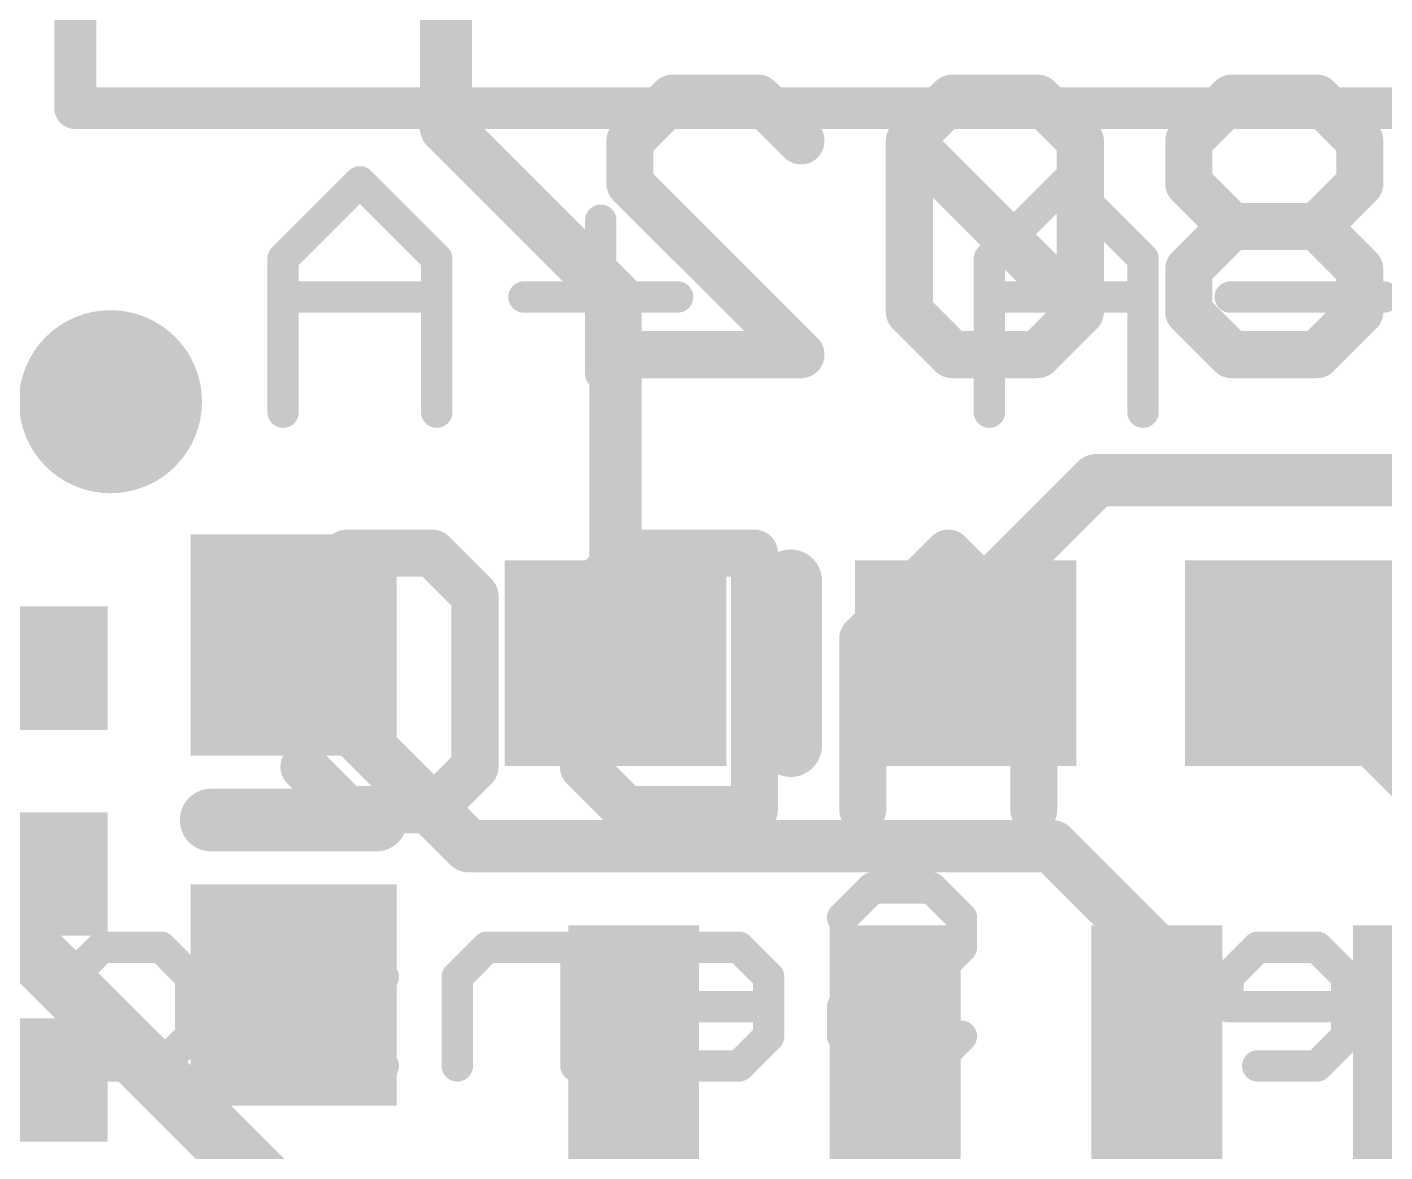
# Model space of a CAD drawing. Extents: x -9.1 to 30.1, y -12.8 to 22.4.
# Drawn here: x 0.29 to 6.89, y 6.45 to 11.92 of the extents above; entities that cross this region are included whole.
import ezdxf

# ---------------------------------------------------------------- set-up
doc = ezdxf.new("R2010")
doc.units = 0
for name, color, linetype in [('1', 12, 'CONTINUOUS'), ('16', 5, 'CONTINUOUS'), ('18', 110, 'CONTINUOUS'), ('21', 40, 'CONTINUOUS'), ('22', 6, 'CONTINUOUS')]:
    doc.layers.add(name, color=color, linetype=linetype)

# ---------------------------------------------------------------- blocks, each defined once
blk = doc.blocks.new('RECT')
blk.add_solid([(-0.5, -0.5), (0.5, -0.5), (-0.5, 0.5), (0.5, 0.5)])
blk = doc.blocks.new('ROUNDV')
at = {"const_width": 0.5}
blk.add_lwpolyline([(0, -0.25, 1), (0, 0.25, 1), (0, -0.25)], format="xyb", dxfattribs=at)

msp = doc.modelspace()

# ---------------------------------------------------------------- linework, layer by layer
at = {"layer": '1', "const_width": 0.254}
for points in [[(2.3275, 14.9225), (2.3275, 11.4275)], [(3.1505, 10.6045), (2.3275, 11.4275)], [(3.1505, 8.8265), (3.1505, 10.6045)], [(4.8505, 9.0805), (5.4855, 9.7155)], [(5.4855, 9.7155), (9.3345, 9.7155)], [(4.8505, 8.8265), (4.8505, 9.0805)], [(1.5875, 8.9145), (1.5875, 8.7875)], [(2.4375, 7.9375), (1.5875, 8.7875)], [(7.0485, 8.2305), (6.4525, 8.8265)], [(2.4375, 7.9375), (5.2705, 7.9375)], [(5.2705, 7.9375), (5.7785, 7.4295)], [(5.7785, 7.4295), (5.7785, 6.7275)]]:
    msp.add_lwpolyline(points, dxfattribs=at)
at = {"layer": '1', "const_width": 0.127}
for points in [[(2.3724, 11.4724, 1), (2.2826, 11.3826)], [(2.264, 11.4275, 1), (2.391, 11.4275)], [(3.214, 10.6045, 1), (3.087, 10.6045)], [(3.1056, 10.5596, 1), (3.1954, 10.6494)], [(5.4855, 9.779, 1), (5.4855, 9.652)], [(5.5304, 9.6706, 1), (5.4406, 9.7604)], [(4.914, 9.0805, 1), (4.787, 9.0805)], [(4.8056, 9.1254, 1), (4.8954, 9.0356)], [(1.651, 8.9145, 1), (1.524, 8.9145)], [(1.6324, 8.8324, 1), (1.5426, 8.7426)], [(6.4974, 8.8714, 1), (6.4076, 8.7816)], [(1.524, 8.7875, 1), (1.651, 8.7875)], [(3.087, 8.8265, 1), (3.214, 8.8265)], [(4.787, 8.8265, 1), (4.914, 8.8265)], [(2.4375, 8.001, 1), (2.4375, 7.874)], [(2.3926, 7.8926, 1), (2.4824, 7.9824)], [(5.3154, 7.9824, 1), (5.2256, 7.8926)], [(5.2705, 7.874, 1), (5.2705, 8.001)], [(5.842, 7.4295, 1), (5.715, 7.4295)], [(5.7336, 7.3846, 1), (5.8234, 7.4744)], [(5.715, 6.7275, 1), (5.842, 6.7275)]]:
    msp.add_lwpolyline(points, format="xyb", dxfattribs=at)
at = {"layer": '16', "const_width": 0.3048}
msp.add_lwpolyline([(2.9845, 4.7625), (-0.0635, 7.8105)], dxfattribs=at)
at = {"layer": '21'}
for points, const_width in [([(0.5275, 17.1225), (0.5275, 11.5225)], 0.2032), ([(0.5275, 11.5225), (7.5275, 11.5225)], 0.2032), ([(1.5367, 10.7914), (1.9096, 11.1643)], 0.1524), ([(1.9096, 11.1643), (2.2824, 10.7914)], 0.1524), ([(4.9657, 10.7914), (5.3386, 11.1643)], 0.1524), ([(5.3386, 11.1643), (5.7114, 10.7914)], 0.1524), ([(3.0789, 10.9778), (3.0789, 10.2321)], 0.1524), ([(1.5367, 10.0457), (1.5367, 10.7914)], 0.1524), ([(2.2824, 10.7914), (2.2824, 10.0457)], 0.1524), ([(4.9657, 10.0457), (4.9657, 10.7914)], 0.1524), ([(5.7114, 10.7914), (5.7114, 10.0457)], 0.1524), ([(1.5367, 10.605), (2.2824, 10.605)], 0.1524), ([(2.7061, 10.605), (3.4518, 10.605)], 0.1524), ([(4.9657, 10.605), (5.7114, 10.605)], 0.1524), ([(6.1351, 10.605), (6.8808, 10.605)], 0.1524), ([(4.0005, 8.4265), (4.0005, 9.2265)], 0.3048), ([(1.1875, 8.0645), (1.9875, 8.0645)], 0.3048)]:
    msp.add_lwpolyline(points, dxfattribs=dict(at, const_width=const_width))
for points, const_width in [([(0.5275, 11.5733, 1), (0.5275, 11.4717)], 0.1016), ([(0.4767, 11.5225, 1), (0.5783, 11.5225)], 0.1016), ([(1.9365, 11.1912, 1), (1.8826, 11.1373)], 0.0762), ([(1.9365, 11.1373, 1), (1.8826, 11.1912)], 0.0762), ([(5.3655, 11.1912, 1), (5.3116, 11.1373)], 0.0762), ([(5.3655, 11.1373, 1), (5.3116, 11.1912)], 0.0762), ([(3.117, 10.9778, 1), (3.0408, 10.9778)], 0.0762), ([(1.5748, 10.7914, 1), (1.4986, 10.7914)], 0.0762), ([(1.5098, 10.8183, 1), (1.5636, 10.7645)], 0.0762), ([(2.3205, 10.7914, 1), (2.2443, 10.7914)], 0.0762), ([(2.2555, 10.7645, 1), (2.3093, 10.8183)], 0.0762), ([(5.0038, 10.7914, 1), (4.9276, 10.7914)], 0.0762), ([(4.9388, 10.8183, 1), (4.9926, 10.7645)], 0.0762), ([(5.7495, 10.7914, 1), (5.6733, 10.7914)], 0.0762), ([(5.6845, 10.7645, 1), (5.7383, 10.8183)], 0.0762), ([(1.5367, 10.6431, 1), (1.5367, 10.5669)], 0.0762), ([(2.2824, 10.5669, 1), (2.2824, 10.6431)], 0.0762), ([(2.7061, 10.6431, 1), (2.7061, 10.5669)], 0.0762), ([(3.4518, 10.5669, 1), (3.4518, 10.6431)], 0.0762), ([(4.9657, 10.6431, 1), (4.9657, 10.5669)], 0.0762), ([(5.7114, 10.5669, 1), (5.7114, 10.6431)], 0.0762), ([(6.1351, 10.6431, 1), (6.1351, 10.5669)], 0.0762), ([(6.8808, 10.5669, 1), (6.8808, 10.6431)], 0.0762), ([(3.0408, 10.2321, 1), (3.117, 10.2321)], 0.0762), ([(1.4986, 10.0457, 1), (1.5748, 10.0457)], 0.0762), ([(2.2443, 10.0457, 1), (2.3205, 10.0457)], 0.0762), ([(4.9276, 10.0457, 1), (5.0038, 10.0457)], 0.0762), ([(5.6733, 10.0457, 1), (5.7495, 10.0457)], 0.0762), ([(4.0767, 9.2265, 1), (3.9243, 9.2265)], 0.1524), ([(3.9243, 8.4265, 1), (4.0767, 8.4265)], 0.1524), ([(1.1875, 8.1407, 1), (1.1875, 7.9883)], 0.1524), ([(1.9875, 7.9883, 1), (1.9875, 8.1407)], 0.1524)]:
    msp.add_lwpolyline(points, format="xyb", dxfattribs=dict(at, const_width=const_width))
at = {"layer": '22'}
for points, const_width in [([(3.2205, 11.3632), (3.4281, 11.5708)], 0.2286), ([(3.4281, 11.5708), (3.8433, 11.5708)], 0.2286), ([(3.8433, 11.5708), (4.0509, 11.3632)], 0.2286), ([(4.7846, 11.5708), (4.577, 11.3632)], 0.2286), ([(5.1998, 11.5708), (4.7846, 11.5708)], 0.2286), ([(5.4074, 11.3632), (5.1998, 11.5708)], 0.2286), ([(6.1411, 11.5708), (5.9335, 11.3632)], 0.2286), ([(6.5563, 11.5708), (6.1411, 11.5708)], 0.2286), ([(6.7639, 11.3632), (6.5563, 11.5708)], 0.2286), ([(3.2205, 11.1555), (3.2205, 11.3632)], 0.2286), ([(4.577, 11.3632), (4.577, 10.5327)], 0.2286), ([(5.4074, 10.5327), (4.577, 11.3632)], 0.2286), ([(5.4074, 10.5327), (5.4074, 11.3632)], 0.2286), ([(5.9335, 11.3632), (5.9335, 11.1555)], 0.2286), ([(6.7639, 11.1555), (6.7639, 11.3632)], 0.2286), ([(4.0509, 10.3251), (3.2205, 11.1555)], 0.2286), ([(5.9335, 11.1555), (6.1411, 10.9479)], 0.2286), ([(6.5563, 10.9479), (6.7639, 11.1555)], 0.2286), ([(6.1411, 10.9479), (5.9335, 10.7403)], 0.2286), ([(6.5563, 10.9479), (6.1411, 10.9479)], 0.2286), ([(6.7639, 10.7403), (6.5563, 10.9479)], 0.2286), ([(5.9335, 10.7403), (5.9335, 10.5327)], 0.2286), ([(6.7639, 10.5327), (6.7639, 10.7403)], 0.2286), ([(4.577, 10.5327), (4.7846, 10.3251)], 0.2286), ([(5.1998, 10.3251), (5.4074, 10.5327)], 0.2286), ([(5.9335, 10.5327), (6.1411, 10.3251)], 0.2286), ([(6.5563, 10.3251), (6.7639, 10.5327)], 0.2286), ([(3.2205, 10.3251), (4.0509, 10.3251)], 0.2286), ([(4.7846, 10.3251), (5.1998, 10.3251)], 0.2286), ([(6.1411, 10.3251), (6.5563, 10.3251)], 0.2286), ([(1.6379, 9.1534), (1.8455, 9.361)], 0.2286), ([(1.8455, 9.361), (2.2607, 9.361)], 0.2286), ([(2.2607, 9.361), (2.4684, 9.1534)], 0.2286), ([(2.9944, 9.1534), (3.202, 9.361)], 0.2286), ([(3.202, 9.361), (3.8249, 9.361)], 0.2286), ([(3.8249, 9.361), (3.8249, 8.1153)], 0.2286), ([(4.7661, 9.361), (4.3509, 8.9457)], 0.2286), ([(5.1814, 8.9457), (4.7661, 9.361)], 0.2286), ([(2.4684, 9.1534), (2.4684, 8.3229)], 0.2286), ([(2.9944, 8.3229), (2.9944, 9.1534)], 0.2286), ([(4.3509, 8.9457), (4.3509, 8.1153)], 0.2286), ([(5.1814, 8.1153), (5.1814, 8.9457)], 0.2286), ([(5.1814, 8.7381), (4.3509, 8.7381)], 0.2286), ([(1.8455, 8.1153), (1.6379, 8.3229)], 0.2286), ([(2.4684, 8.3229), (2.2607, 8.1153)], 0.2286), ([(3.202, 8.1153), (2.9944, 8.3229)], 0.2286), ([(2.2607, 8.1153), (1.8455, 8.1153)], 0.2286), ([(3.8249, 8.1153), (3.202, 8.1153)], 0.2286), ([(4.2534, 7.591), (4.3975, 7.735)], 0.1524), ([(4.3975, 7.735), (4.6856, 7.735)], 0.1524), ([(4.6856, 7.735), (4.8297, 7.591)], 0.1524), ([(4.8297, 7.591), (4.8297, 7.4469)], 0.1524), ([(0.5114, 7.3029), (0.6554, 7.4469)], 0.1524), ([(0.6554, 7.4469), (0.9435, 7.4469)], 0.1524), ([(0.9435, 7.4469), (1.0876, 7.3029)], 0.1524), ([(1.8791, 7.4469), (1.4469, 7.4469)], 0.1524), ([(2.0231, 7.3029), (1.8791, 7.4469)], 0.1524), ([(2.5265, 7.4469), (2.3824, 7.3029)], 0.1524), ([(2.9586, 7.4469), (2.5265, 7.4469)], 0.1524), ([(2.9586, 6.8707), (2.9586, 7.4469)], 0.1524), ([(3.462, 7.4469), (3.3179, 7.3029)], 0.1524), ([(3.7501, 7.4469), (3.462, 7.4469)], 0.1524), ([(3.8942, 7.3029), (3.7501, 7.4469)], 0.1524), ([(4.8297, 7.4469), (4.6856, 7.3029)], 0.1524), ([(6.2685, 7.4469), (6.1245, 7.3029)], 0.1524), ([(6.5567, 7.4469), (6.2685, 7.4469)], 0.1524), ([(6.7007, 7.3029), (6.5567, 7.4469)], 0.1524), ([(0.5114, 7.0148), (0.5114, 7.3029)], 0.1524), ([(1.0876, 7.3029), (1.0876, 7.0148)], 0.1524), ([(1.8791, 7.1588), (2.0231, 7.3029)], 0.1524), ([(2.3824, 7.3029), (2.3824, 6.8707)], 0.1524), ([(3.3179, 7.3029), (3.3179, 7.1588)], 0.1524), ([(3.8942, 7.0148), (3.8942, 7.3029)], 0.1524), ([(4.3975, 7.3029), (4.2534, 7.1588)], 0.1524), ([(4.6856, 7.3029), (4.3975, 7.3029)], 0.1524), ([(6.1245, 7.3029), (6.1245, 7.1588)], 0.1524), ([(6.7007, 7.0148), (6.7007, 7.3029)], 0.1524), ([(1.4469, 7.0148), (1.5909, 7.1588)], 0.1524), ([(1.5909, 7.1588), (1.8791, 7.1588)], 0.1524), ([(3.3179, 7.1588), (3.8942, 7.1588)], 0.1524), ([(4.2534, 7.1588), (4.2534, 7.0148)], 0.1524), ([(6.1245, 7.1588), (6.7007, 7.1588)], 0.1524), ([(0.6554, 6.8707), (0.5114, 7.0148)], 0.1524), ([(1.0876, 7.0148), (0.9435, 6.8707)], 0.1524), ([(1.5909, 6.8707), (1.4469, 7.0148)], 0.1524), ([(3.7501, 6.8707), (3.8942, 7.0148)], 0.1524), ([(4.2534, 7.0148), (4.3975, 6.8707)], 0.1524), ([(4.6856, 6.8707), (4.8297, 7.0148)], 0.1524), ([(6.5567, 6.8707), (6.7007, 7.0148)], 0.1524), ([(0.9435, 6.8707), (0.6554, 6.8707)], 0.1524), ([(2.0231, 6.8707), (1.5909, 6.8707)], 0.1524), ([(3.462, 6.8707), (3.7501, 6.8707)], 0.1524), ([(4.3975, 6.8707), (4.6856, 6.8707)], 0.1524), ([(6.2685, 6.8707), (6.5567, 6.8707)], 0.1524)]:
    msp.add_lwpolyline(points, dxfattribs=dict(at, const_width=const_width))
for points, const_width in [([(3.4281, 11.6279, 1), (3.4281, 11.5136)], 0.1143), ([(3.4685, 11.5304, 1), (3.3877, 11.6112)], 0.1143), ([(3.8837, 11.6112, 1), (3.8029, 11.5304)], 0.1143), ([(3.8433, 11.5136, 1), (3.8433, 11.6279)], 0.1143), ([(4.7846, 11.6279, 1), (4.7846, 11.5136)], 0.1143), ([(4.825, 11.5304, 1), (4.7442, 11.6112)], 0.1143), ([(5.2402, 11.6112, 1), (5.1594, 11.5304)], 0.1143), ([(5.1998, 11.5136, 1), (5.1998, 11.6279)], 0.1143), ([(6.1411, 11.6279, 1), (6.1411, 11.5136)], 0.1143), ([(6.1815, 11.5304, 1), (6.1007, 11.6112)], 0.1143), ([(6.5967, 11.6112, 1), (6.5159, 11.5304)], 0.1143), ([(6.5563, 11.5136, 1), (6.5563, 11.6279)], 0.1143), ([(3.2777, 11.3632, 1), (3.1634, 11.3632)], 0.1143), ([(4.6342, 11.3632, 1), (4.5199, 11.3632)], 0.1143), ([(4.6174, 11.4036, 1), (4.5366, 11.3227)], 0.1143), ([(5.4646, 11.3632, 1), (5.3503, 11.3632)], 0.1143), ([(5.9907, 11.3632, 1), (5.8764, 11.3632)], 0.1143), ([(6.8211, 11.3632, 1), (6.7068, 11.3632)], 0.1143), ([(3.1801, 11.4036, 1), (3.2609, 11.3227)], 0.1143), ([(4.0105, 11.3227, 1), (4.0914, 11.4036)], 0.1143), ([(4.5366, 11.4036, 1), (4.6174, 11.3227)], 0.1143), ([(5.367, 11.3227, 1), (5.4479, 11.4036)], 0.1143), ([(5.8931, 11.4036, 1), (5.9739, 11.3227)], 0.1143), ([(6.7235, 11.3227, 1), (6.8044, 11.4036)], 0.1143), ([(3.2609, 11.196, 1), (3.1801, 11.1151)], 0.1143), ([(3.1634, 11.1555, 1), (3.2777, 11.1555)], 0.1143), ([(5.9739, 11.196, 1), (5.8931, 11.1151)], 0.1143), ([(5.8764, 11.1555, 1), (5.9907, 11.1555)], 0.1143), ([(6.7068, 11.1555, 1), (6.8211, 11.1555)], 0.1143), ([(6.8044, 11.1151, 1), (6.7235, 11.196)], 0.1143), ([(6.1411, 11.0051, 1), (6.1411, 10.8908)], 0.1143), ([(6.1815, 10.9075, 1), (6.1007, 10.9883)], 0.1143), ([(6.1007, 10.9075, 1), (6.1815, 10.9883)], 0.1143), ([(6.5967, 10.9883, 1), (6.5159, 10.9075)], 0.1143), ([(6.5159, 10.9883, 1), (6.5967, 10.9075)], 0.1143), ([(6.5563, 10.8908, 1), (6.5563, 11.0051)], 0.1143), ([(5.8931, 10.7807, 1), (5.9739, 10.6999)], 0.1143), ([(5.9907, 10.7403, 1), (5.8764, 10.7403)], 0.1143), ([(6.8211, 10.7403, 1), (6.7068, 10.7403)], 0.1143), ([(6.7235, 10.6999, 1), (6.8044, 10.7807)], 0.1143), ([(4.6174, 10.5731, 1), (4.5366, 10.4923)], 0.1143), ([(5.4479, 10.4923, 1), (5.367, 10.5731)], 0.1143), ([(5.367, 10.4923, 1), (5.4479, 10.5731)], 0.1143), ([(5.9739, 10.5731, 1), (5.8931, 10.4923)], 0.1143), ([(6.8044, 10.4923, 1), (6.7235, 10.5731)], 0.1143), ([(4.5199, 10.5327, 1), (4.6342, 10.5327)], 0.1143), ([(5.3503, 10.5327, 1), (5.4646, 10.5327)], 0.1143), ([(5.8764, 10.5327, 1), (5.9907, 10.5327)], 0.1143), ([(6.7068, 10.5327, 1), (6.8211, 10.5327)], 0.1143), ([(3.2205, 10.3823, 1), (3.2205, 10.268)], 0.1143), ([(4.0105, 10.2847, 1), (4.0914, 10.3655)], 0.1143), ([(4.0509, 10.268, 1), (4.0509, 10.3823)], 0.1143), ([(4.7846, 10.3823, 1), (4.7846, 10.268)], 0.1143), ([(4.7442, 10.2847, 1), (4.825, 10.3655)], 0.1143), ([(5.1594, 10.3655, 1), (5.2402, 10.2847)], 0.1143), ([(5.1998, 10.268, 1), (5.1998, 10.3823)], 0.1143), ([(6.1411, 10.3823, 1), (6.1411, 10.268)], 0.1143), ([(6.1007, 10.2847, 1), (6.1815, 10.3655)], 0.1143), ([(6.5159, 10.3655, 1), (6.5967, 10.2847)], 0.1143), ([(6.5563, 10.268, 1), (6.5563, 10.3823)], 0.1143), ([(1.8455, 9.4181, 1), (1.8455, 9.3038)], 0.1143), ([(1.8859, 9.3206, 1), (1.8051, 9.4014)], 0.1143), ([(2.3012, 9.4014, 1), (2.2203, 9.3206)], 0.1143), ([(2.2607, 9.3038, 1), (2.2607, 9.4181)], 0.1143), ([(3.202, 9.4181, 1), (3.202, 9.3038)], 0.1143), ([(3.2424, 9.3206, 1), (3.1616, 9.4014)], 0.1143), ([(3.882, 9.361, 1), (3.7677, 9.361)], 0.1143), ([(3.8249, 9.3038, 1), (3.8249, 9.4181)], 0.1143), ([(4.8066, 9.4014, 1), (4.7257, 9.3206)], 0.1143), ([(4.8066, 9.3206, 1), (4.7257, 9.4014)], 0.1143), ([(1.5975, 9.1938, 1), (1.6783, 9.1129)], 0.1143), ([(2.5255, 9.1534, 1), (2.4112, 9.1534)], 0.1143), ([(2.4279, 9.1129, 1), (2.5088, 9.1938)], 0.1143), ([(3.0516, 9.1534, 1), (2.9373, 9.1534)], 0.1143), ([(2.954, 9.1938, 1), (3.0348, 9.1129)], 0.1143), ([(4.3105, 8.9862, 1), (4.3913, 8.9053)], 0.1143), ([(4.4081, 8.9457, 1), (4.2938, 8.9457)], 0.1143), ([(5.2385, 8.9457, 1), (5.1242, 8.9457)], 0.1143), ([(5.141, 8.9053, 1), (5.2218, 8.9862)], 0.1143), ([(4.3509, 8.7953, 1), (4.3509, 8.681)], 0.1143), ([(5.1814, 8.681, 1), (5.1814, 8.7953)], 0.1143), ([(1.6783, 8.3633, 1), (1.5975, 8.2825)], 0.1143), ([(2.4112, 8.3229, 1), (2.5255, 8.3229)], 0.1143), ([(2.5088, 8.2825, 1), (2.4279, 8.3633)], 0.1143), ([(3.0348, 8.3633, 1), (2.954, 8.2825)], 0.1143), ([(2.9373, 8.3229, 1), (3.0516, 8.3229)], 0.1143), ([(1.8455, 8.1724, 1), (1.8455, 8.0581)], 0.1143), ([(1.8051, 8.0749, 1), (1.8859, 8.1557)], 0.1143), ([(2.2203, 8.1557, 1), (2.3012, 8.0749)], 0.1143), ([(2.2607, 8.0581, 1), (2.2607, 8.1724)], 0.1143), ([(3.202, 8.1724, 1), (3.202, 8.0581)], 0.1143), ([(3.1616, 8.0749, 1), (3.2424, 8.1557)], 0.1143), ([(3.8249, 8.0581, 1), (3.8249, 8.1724)], 0.1143), ([(3.7677, 8.1153, 1), (3.882, 8.1153)], 0.1143), ([(4.2938, 8.1153, 1), (4.4081, 8.1153)], 0.1143), ([(5.1242, 8.1153, 1), (5.2385, 8.1153)], 0.1143), ([(4.3975, 7.7731, 1), (4.3975, 7.6969)], 0.0762), ([(4.4244, 7.7081, 1), (4.3706, 7.762)], 0.0762), ([(4.7126, 7.762, 1), (4.6587, 7.7081)], 0.0762), ([(4.6856, 7.6969, 1), (4.6856, 7.7731)], 0.0762), ([(4.2265, 7.6179, 1), (4.2804, 7.564)], 0.0762), ([(4.8678, 7.591, 1), (4.7916, 7.591)], 0.0762), ([(4.8027, 7.564, 1), (4.8566, 7.6179)], 0.0762), ([(0.6554, 7.485, 1), (0.6554, 7.4088)], 0.0762), ([(0.6824, 7.42, 1), (0.6285, 7.4739)], 0.0762), ([(0.9705, 7.4739, 1), (0.9166, 7.42)], 0.0762), ([(0.9435, 7.4088, 1), (0.9435, 7.485)], 0.0762), ([(1.4469, 7.485, 1), (1.4469, 7.4088)], 0.0762), ([(1.906, 7.4739, 1), (1.8521, 7.42)], 0.0762), ([(1.8791, 7.4088, 1), (1.8791, 7.485)], 0.0762), ([(2.5265, 7.485, 1), (2.5265, 7.4088)], 0.0762), ([(2.5534, 7.42, 1), (2.4995, 7.4739)], 0.0762), ([(2.9967, 7.4469, 1), (2.9205, 7.4469)], 0.0762), ([(2.9586, 7.4088, 1), (2.9586, 7.485)], 0.0762), ([(3.462, 7.485, 1), (3.462, 7.4088)], 0.0762), ([(3.4889, 7.42, 1), (3.435, 7.4739)], 0.0762), ([(3.777, 7.4739, 1), (3.7232, 7.42)], 0.0762), ([(3.7501, 7.4088, 1), (3.7501, 7.485)], 0.0762), ([(4.8566, 7.42, 1), (4.8027, 7.4739)], 0.0762), ([(6.2685, 7.485, 1), (6.2685, 7.4088)], 0.0762), ([(6.2955, 7.42, 1), (6.2416, 7.4739)], 0.0762), ([(6.5836, 7.4739, 1), (6.5297, 7.42)], 0.0762), ([(6.5567, 7.4088, 1), (6.5567, 7.485)], 0.0762), ([(4.7916, 7.4469, 1), (4.8678, 7.4469)], 0.0762), ([(0.4844, 7.3298, 1), (0.5383, 7.2759)], 0.0762), ([(0.5495, 7.3029, 1), (0.4733, 7.3029)], 0.0762), ([(1.1257, 7.3029, 1), (1.0495, 7.3029)], 0.0762), ([(1.0607, 7.2759, 1), (1.1145, 7.3298)], 0.0762), ([(2.0501, 7.2759, 1), (1.9962, 7.3298)], 0.0762), ([(1.9962, 7.2759, 1), (2.0501, 7.3298)], 0.0762), ([(2.4205, 7.3029, 1), (2.3443, 7.3029)], 0.0762), ([(2.3555, 7.3298, 1), (2.4094, 7.2759)], 0.0762), ([(3.356, 7.3029, 1), (3.2798, 7.3029)], 0.0762), ([(3.291, 7.3298, 1), (3.3449, 7.2759)], 0.0762), ([(3.9323, 7.3029, 1), (3.8561, 7.3029)], 0.0762), ([(3.8672, 7.2759, 1), (3.9211, 7.3298)], 0.0762), ([(4.3975, 7.341, 1), (4.3975, 7.2648)], 0.0762), ([(4.4244, 7.2759, 1), (4.3706, 7.3298)], 0.0762), ([(4.6587, 7.3298, 1), (4.7126, 7.2759)], 0.0762), ([(4.6856, 7.2648, 1), (4.6856, 7.341)], 0.0762), ([(6.0975, 7.3298, 1), (6.1514, 7.2759)], 0.0762), ([(6.1626, 7.3029, 1), (6.0864, 7.3029)], 0.0762), ([(6.7388, 7.3029, 1), (6.6626, 7.3029)], 0.0762), ([(6.6738, 7.2759, 1), (6.7277, 7.3298)], 0.0762), ([(1.5909, 7.1969, 1), (1.5909, 7.1207)], 0.0762), ([(1.6179, 7.1319, 1), (1.564, 7.1858)], 0.0762), ([(1.8521, 7.1858, 1), (1.906, 7.1319)], 0.0762), ([(1.8791, 7.1207, 1), (1.8791, 7.1969)], 0.0762), ([(3.3179, 7.1969, 1), (3.3179, 7.1207)], 0.0762), ([(3.2798, 7.1588, 1), (3.356, 7.1588)], 0.0762), ([(3.8942, 7.1207, 1), (3.8942, 7.1969)], 0.0762), ([(4.2915, 7.1588, 1), (4.2153, 7.1588)], 0.0762), ([(4.2265, 7.1858, 1), (4.2804, 7.1319)], 0.0762), ([(6.1245, 7.1969, 1), (6.1245, 7.1207)], 0.0762), ([(6.0864, 7.1588, 1), (6.1626, 7.1588)], 0.0762), ([(6.7007, 7.1207, 1), (6.7007, 7.1969)], 0.0762), ([(0.5383, 7.0417, 1), (0.4844, 6.9878)], 0.0762), ([(1.1145, 6.9878, 1), (1.0607, 7.0417)], 0.0762), ([(1.4738, 7.0417, 1), (1.4199, 6.9878)], 0.0762), ([(1.4199, 7.0417, 1), (1.4738, 6.9878)], 0.0762), ([(3.9211, 6.9878, 1), (3.8672, 7.0417)], 0.0762), ([(4.2804, 7.0417, 1), (4.2265, 6.9878)], 0.0762), ([(4.8566, 6.9878, 1), (4.8027, 7.0417)], 0.0762), ([(6.7277, 6.9878, 1), (6.6738, 7.0417)], 0.0762), ([(0.4733, 7.0148, 1), (0.5495, 7.0148)], 0.0762), ([(1.0495, 7.0148, 1), (1.1257, 7.0148)], 0.0762), ([(3.8561, 7.0148, 1), (3.9323, 7.0148)], 0.0762), ([(4.2153, 7.0148, 1), (4.2915, 7.0148)], 0.0762), ([(6.6626, 7.0148, 1), (6.7388, 7.0148)], 0.0762), ([(0.6554, 6.9088, 1), (0.6554, 6.8326)], 0.0762), ([(0.6285, 6.8438, 1), (0.6824, 6.8976)], 0.0762), ([(0.9166, 6.8976, 1), (0.9705, 6.8438)], 0.0762), ([(0.9435, 6.8326, 1), (0.9435, 6.9088)], 0.0762), ([(1.5909, 6.9088, 1), (1.5909, 6.8326)], 0.0762), ([(1.564, 6.8438, 1), (1.6179, 6.8976)], 0.0762), ([(2.0231, 6.8326, 1), (2.0231, 6.9088)], 0.0762), ([(3.462, 6.9088, 1), (3.462, 6.8326)], 0.0762), ([(3.7232, 6.8976, 1), (3.777, 6.8438)], 0.0762), ([(3.7501, 6.8326, 1), (3.7501, 6.9088)], 0.0762), ([(4.3975, 6.9088, 1), (4.3975, 6.8326)], 0.0762), ([(4.3706, 6.8438, 1), (4.4244, 6.8976)], 0.0762), ([(4.6587, 6.8976, 1), (4.7126, 6.8438)], 0.0762), ([(4.6856, 6.8326, 1), (4.6856, 6.9088)], 0.0762), ([(6.2685, 6.9088, 1), (6.2685, 6.8326)], 0.0762), ([(6.5297, 6.8976, 1), (6.5836, 6.8438)], 0.0762), ([(6.5567, 6.8326, 1), (6.5567, 6.9088)], 0.0762), ([(2.3443, 6.8707, 1), (2.4205, 6.8707)], 0.0762), ([(2.9205, 6.8707, 1), (2.9967, 6.8707)], 0.0762)]:
    msp.add_lwpolyline(points, format="xyb", dxfattribs=dict(at, const_width=const_width))

# ---------------------------------------------------------------- block references
at = {"layer": '1', "xscale": 1.075}
for p, rotation in [((1.5875, 8.9145), 90), ((3.1505, 8.8265), 180), ((4.8505, 8.8265), 180), ((1.5875, 7.2145), 90)]:
    msp.add_blockref('RECT', p, dxfattribs=dict(at, rotation=rotation))
msp.add_blockref('RECT', (6.4525, 8.8265), dxfattribs=at)
at = {"layer": '1', "xscale": 1.55, "yscale": 0.6}
for p in [(-0.0895, 8.8025), (-0.0895, 7.8025), (-0.0895, 6.8025)]:
    msp.add_blockref('RECT', p, dxfattribs=at)
at = {"layer": '1', "xscale": 0.635, "yscale": 1.651, "rotation": 180}
for p in [(3.2385, 6.7275), (4.5085, 6.7275), (5.7785, 6.7275), (7.0485, 6.7275)]:
    msp.add_blockref('RECT', p, dxfattribs=at)
at = {"layer": '18', "xscale": 0.889, "yscale": 0.889}
msp.add_blockref('ROUNDV', (0.6985, 10.0965), dxfattribs=at)
msp.add_blockref('ROUNDV', (0.6985, 10.0965), dxfattribs=at)

doc.saveas('drawing.dxf')
